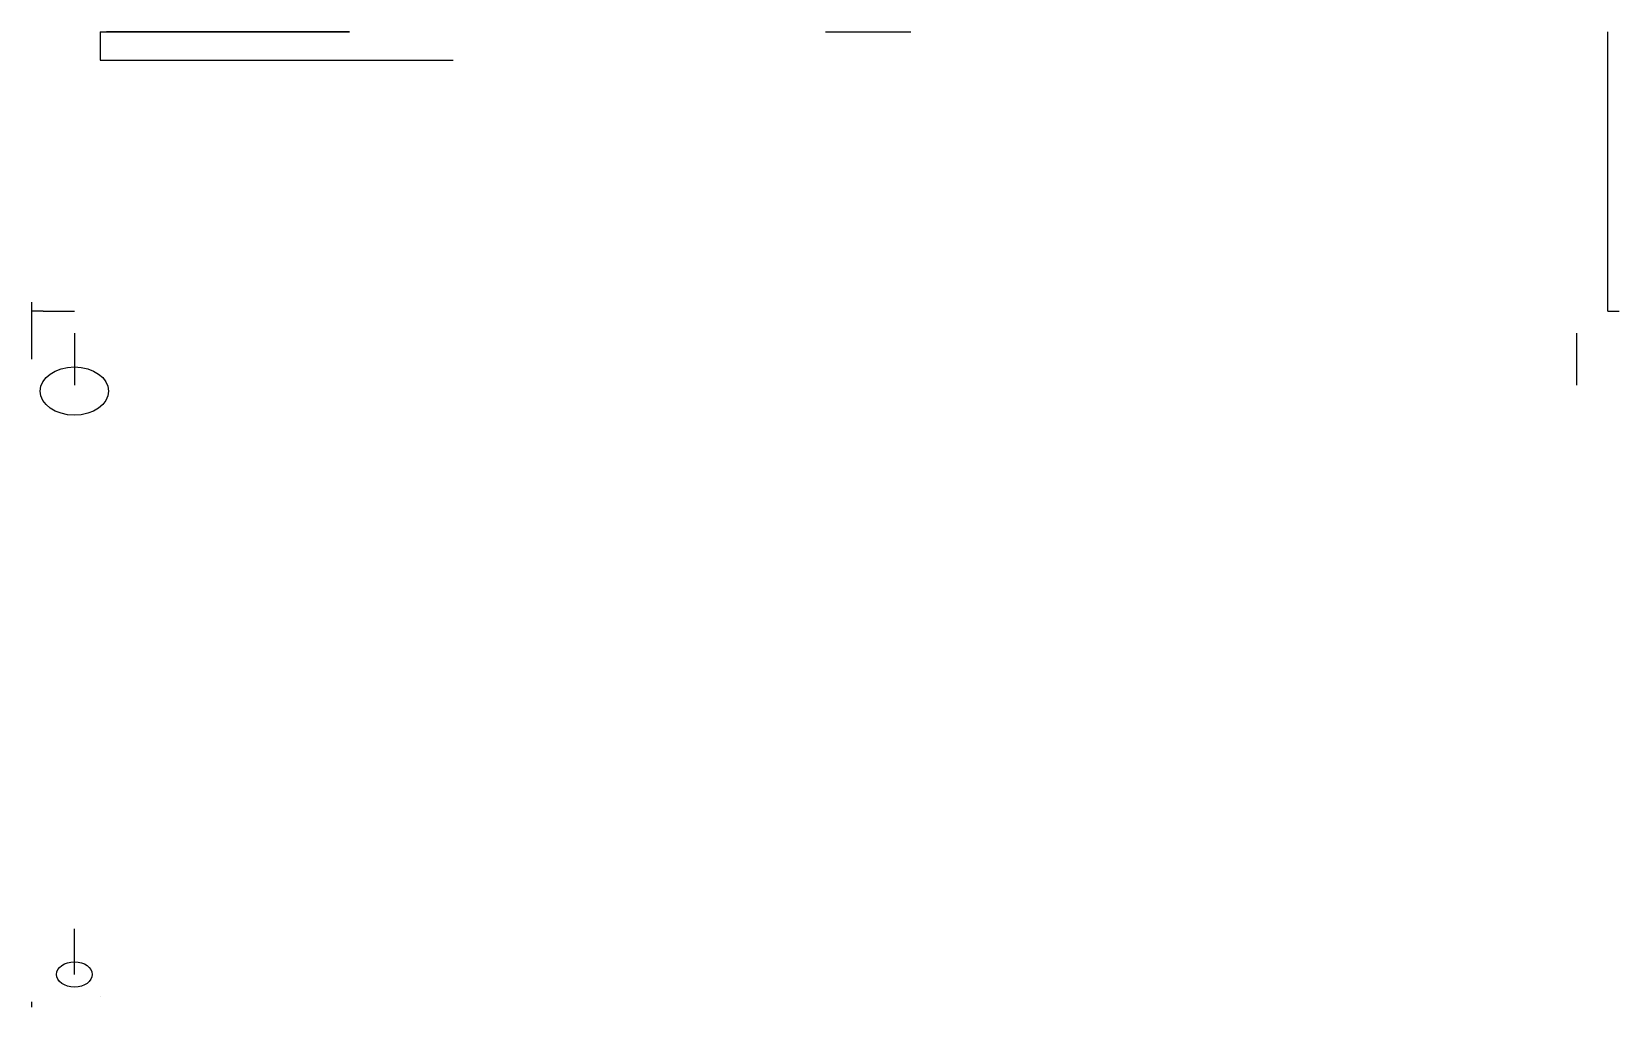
# Model space of a CAD drawing. Header units: inches. Extents: x 172 to 886, y 192 to 374.
# Drawn here: x 171.9 to 450.9, y 191.5 to 362.9 of the extents above; entities outside this region: 1.
import ezdxf

# ---------------------------------------------------------------- set-up
doc = ezdxf.new("R2010")
doc.units = ezdxf.units.IN
doc.header["$MEASUREMENT"] = 0

msp = doc.modelspace()

# ---------------------------------------------------------------- linework, layer by layer
for p, q in [((885.55, 373.6, 124.7), (880.55, 373.6, 124.7)), ((183.94, 357.91, 131.42), (246.01, 357.91, 131.42))]:
    msp.add_line(p, q)
at = {"extrusion": (2.07791e-14, 1, -1.83759e-15)}
for p, q in [((183.94, 362.91, 131.42), (206.44, 362.91, 131.42)), ((183.94, 362.91, 131.42), (183.94, 357.91, 131.42)), ((206.44, 362.91, 131.42), (206.44, 362.91, 186.42)), ((206.44, 362.91, 186.42), (206.44, 362.91, 166.42)), ((206.44, 362.91, 229.07), (206.44, 362.91, 207.72))]:
    msp.add_line(p, q, dxfattribs=at)
at = {"extrusion": (-2.07791e-14, -1, 1.83759e-15)}
for p, q in [((311.44, 362.91, 243.32), (326.44, 362.91, 243.32)), ((173.94, 313.83, 243.32), (179.44, 313.83, 243.32)), ((173.94, 313.83, 243.32), (179.44, 313.83, 243.32)), ((173.94, 313.83, 243.32), (179.44, 313.83, 243.32))]:
    msp.add_line(p, q, dxfattribs=at)
at = {"extrusion": (1, -1.04849e-14, -2.2072e-29)}
msp.add_line((448.94, 313.81, 243.3), (448.94, 362.91, 243.32), dxfattribs=at)
at = {"extrusion": (-1, 1.21493e-14, -9.61714e-15)}
msp.add_line((173.94, 313.81, 243.3), (171.94, 313.81, 243.3), dxfattribs=at)
at = {"extrusion": (-1, 2.07791e-14, -9.61714e-15)}
msp.add_line((448.94, 313.81, 243.3), (450.94, 313.81, 243.3), dxfattribs=at)
at = {"extrusion": (-1, 1.42109e-14, -9.59863e-15)}
msp.add_line((179.44, 309.96, 239.42), (179.44, 300.84, 248.54), dxfattribs=at)
at = {"extrusion": (-3.39178e-14, -0.709955, 0.704247)}
msp.add_line((443.44, 309.96, 239.42), (443.44, 300.84, 248.54), dxfattribs=at)
at = {"extrusion": (-1, 1.41509e-14, -1.42713e-14)}
msp.add_line((179.44, 197.28, 125.83), (179.44, 205.3, 117.87), dxfattribs=at)
at = {"extrusion": (2.07791e-14, 1, -1.83759e-15), "elevation": 362.91}
msp.add_lwpolyline([(-185.09, 207.72, 1), (-227.79, 207.72), (-227.79, 166.42, 1), (-185.09, 166.42)], format="xyb", close=True, dxfattribs=at)
at = {"extrusion": (0, -0.707107, -0.707107), "elevation": -396.17}
msp.add_lwpolyline([(171.94, -35.68), (171.94, -49.88), (171.94, -49.88)], dxfattribs=at)
at = {"extrusion": (6.31089e-30, -0.707107, -0.707107), "elevation": -396.17}
msp.add_lwpolyline([(171.94, -35.68), (171.94, -49.88), (171.94, -49.88)], dxfattribs=at)
at = {"extrusion": (2.11081e-14, 1, 7.68916e-27), "elevation": 193.41}
msp.add_lwpolyline([(-183.94, 121.92), (-183.94, 120.5), (-183.94, 120.5)], dxfattribs=at)
at = {"extrusion": (-1, 2.77472e-14, -2.01275e-14), "elevation": -171.94}
msp.add_lwpolyline([(-191.52, 120.98), (-192.46, 121.92)], dxfattribs=at)
at = {"extrusion": (-1, 1.42109e-14, -9.59863e-15), "elevation": -171.94}
msp.add_lwpolyline([(-191.52, 120.98), (-191.52, 120.98)], dxfattribs=at)
at = {"extrusion": (-3.17394e-14, -0.707107, 0.707107)}
msp.add_circle((179.44, 388.47, -35.48), 6, dxfattribs=at)
at = {"extrusion": (-3.39178e-14, -0.709955, 0.704247)}
msp.add_circle((179.44, 228.27, -51.45), 3.15, dxfattribs=at)

doc.saveas('drawing.dxf')
